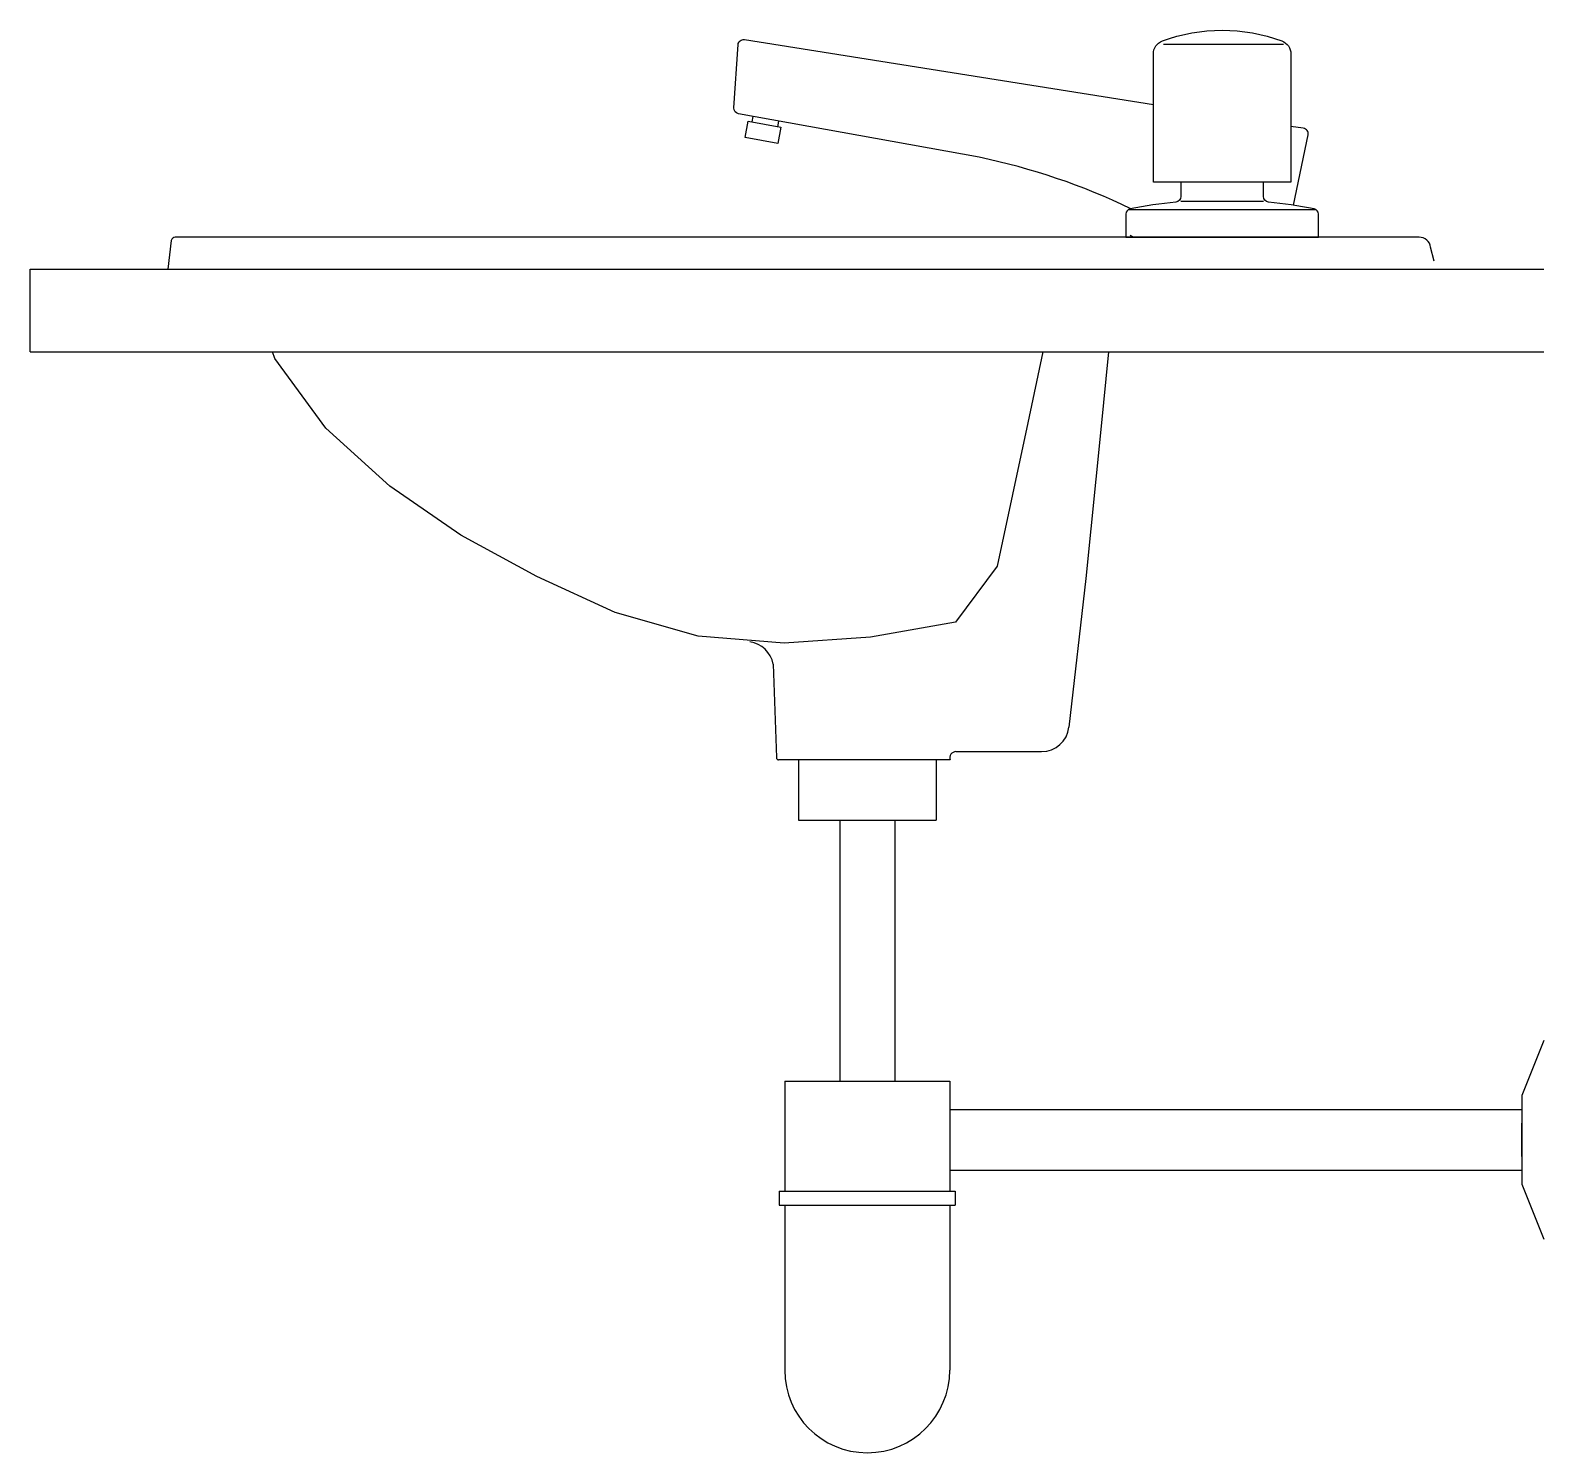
# Model space of a CAD drawing. Header units: millimetres. Extents: x -2896.306 to -2895.756, y 2973.101 to 2973.618.
import ezdxf

# ---------------------------------------------------------------- set-up
doc = ezdxf.new("R2010")
doc.units = ezdxf.units.MM
doc.header["$LTSCALE"] = 10
doc.layers.add('banheiro_louças', color=2, linetype='Continuous')

msp = doc.modelspace()

# ---------------------------------------------------------------- linework, layer by layer
at = {"layer": 'banheiro_louças'}
for p, q in [((-2895.850585643618, 2973.612847365829), (-2895.894215693239, 2973.612847365829)), ((-2896.043745786357, 2973.584758508478), (-2896.043371563629, 2973.586757045299)), ((-2896.03434068318, 2973.5829974184), (-2896.033955634637, 2973.585053770499)), ((-2895.857902761425, 2973.555779627524), (-2895.887902761425, 2973.555779627524)), ((-2895.838752690498, 2973.552847365829), (-2895.907052832351, 2973.552847365829)), ((-2895.801289388101, 2973.542847320948), (-2896.253317548982, 2973.542847604236)), ((-2895.842902761427, 2973.542847365828), (-2895.9037610342, 2973.542847365828)), ((-2896.254875336538, 2973.541696887816), (-2896.256031541425, 2973.531222158599)), ((-2895.795787173266, 2973.534122018766), (-2895.797134932068, 2973.539239110272)), ((-2896.036038404666, 2973.387749544887), (-2896.034893451024, 2973.35379372947)), ((-2895.9696812643, 2973.355965665013), (-2895.938485556307, 2973.355965665013)), ((-2895.971677564702, 2973.352965665012), (-2896.034065386566, 2973.352965665012)), ((-2896.026872474265, 2973.352919866085), (-2896.026872474265, 2973.331096772902)), ((-2895.976872474265, 2973.352965665012), (-2895.976872474266, 2973.331096772902)), ((-2896.026872474265, 2973.331096772902), (-2895.976872474266, 2973.331096772902)), ((-2896.011872474266, 2973.331096772902), (-2896.011872474266, 2973.236226081323)), ((-2895.991872474266, 2973.331096772902), (-2895.991872474266, 2973.236226081323)), ((-2895.756031541426, 2973.250960544191), (-2895.764006136953, 2973.230960544191)), ((-2896.031872474266, 2973.236226081323), (-2896.031872474266, 2973.196226081323)), ((-2896.031872474266, 2973.236226081323), (-2895.971872474266, 2973.236226081323)), ((-2895.971872474266, 2973.236226081323), (-2895.971872474266, 2973.196226081323)), ((-2895.764006136953, 2973.230960544191), (-2895.764006136953, 2973.198839058097)), ((-2895.971872474266, 2973.225960544191), (-2895.764006136953, 2973.225960544191)), ((-2895.764006136953, 2973.208839058098), (-2895.764006136953, 2973.220960544191)), ((-2895.971872474266, 2973.203839058097), (-2895.764006136953, 2973.203839058097)), ((-2896.033872474266, 2973.196226081323), (-2896.033872474266, 2973.191226081323)), ((-2896.033872474266, 2973.196226081323), (-2895.969872474266, 2973.196226081323)), ((-2895.969872474266, 2973.196226081323), (-2895.969872474266, 2973.191226081323)), ((-2895.764006136953, 2973.198839058097), (-2895.756031541426, 2973.178839058098)), ((-2896.033872474266, 2973.191226081323), (-2895.969872474266, 2973.191226081323)), ((-2896.031872474266, 2973.191226081323), (-2896.031872474266, 2973.131226081323)), ((-2895.971872474266, 2973.191226081323), (-2895.971872474266, 2973.131226081323))]:
    msp.add_line(p, q, dxfattribs=at)
at = {"layer": 'banheiro_louças', "color": 3}
for p, q in [((-2896.306031541426, 2973.531222158599), (-2895.756031541426, 2973.531222158599)), ((-2896.306031541426, 2973.501222158599), (-2896.306031541426, 2973.531222158599)), ((-2896.306031541426, 2973.501222158599), (-2895.756031541426, 2973.501222158599))]:
    msp.add_line(p, q, dxfattribs=at)
at = {"layer": 'banheiro_louças'}
for points in [[(-2895.906082714582, 2973.553213990421, 0.06145377160446575), (-2895.961170531804, 2973.571887461409), (-2896.048697633071, 2973.587720493502, -0.3796910870961296), (-2896.050325203632, 2973.589817865814), (-2896.048809206914, 2973.612818213743, -0.4413212291874605), (-2896.046499890386, 2973.614661928673), (-2895.897902761425, 2973.591066466879)], [(-2895.846906213344, 2973.554463940451), (-2895.841685923202, 2973.580027066405, 0.4375088509424448), (-2895.843400960968, 2973.582412227329), (-2895.847880665492, 2973.583123551281)], [(-2895.887902761425, 2973.562847365829), (-2895.887902761425, 2973.557603117219, -0.3859364264872515), (-2895.889708070605, 2973.555612615904, 0.02428496050709784), (-2895.906289549978, 2973.553173351102, 0.3582933788874938), (-2895.907902761425, 2973.551211108861), (-2895.907902761425, 2973.542847365828), (-2895.837902761425, 2973.542847365828), (-2895.837902761425, 2973.551211108861, 0.3582933788874938), (-2895.839515972872, 2973.553173351102, 0.02428496050709723), (-2895.856097452244, 2973.555612615904, -0.3859364264872401), (-2895.857902761425, 2973.557603117219), (-2895.857902761425, 2973.562847365829)]]:
    msp.add_lwpolyline(points, format="xyb", dxfattribs=at)
msp.add_lwpolyline([(-2895.89463299576, 2973.614158695781, -0.1785387427688273), (-2895.85117252709, 2973.614158695781, -0.3141204755078839), (-2895.847902761425, 2973.609467609644), (-2895.847902761425, 2973.562847365829), (-2895.897902761425, 2973.562847365829), (-2895.897902761425, 2973.609467609644, -0.3141204755078839)], format="xyb", close=True, dxfattribs=at)
msp.add_lwpolyline([(-2896.046193109201, 2973.579112486), (-2896.04508881171, 2973.585009987763), (-2896.033293808183, 2973.582801392781), (-2896.034398105674, 2973.576903891017)], close=True, dxfattribs=at)
for points in [[(-2895.969784741986, 2973.402965665012), (-2896.000715235546, 2973.397574949766), (-2896.03202676312, 2973.39536024934), (-2896.063294215712, 2973.397843111984), (-2896.093431811661, 2973.406479975059), (-2896.121972928298, 2973.419574383894), (-2896.149528351127, 2973.434628344265), (-2896.175360597721, 2973.452461598793), (-2896.198657104409, 2973.473481857784), (-2896.217161357612, 2973.498750435872), (-2896.217970003894, 2973.501222158599)], [(-2895.938070091575, 2973.501222158599), (-2895.943532665226, 2973.475386580889), (-2895.949051265323, 2973.449367664141), (-2895.954669370328, 2973.423374687778), (-2895.969784741986, 2973.402965665012)], [(-2895.914235243369, 2973.501222158599), (-2895.916947813139, 2973.473024159269), (-2895.922407919936, 2973.418879710031), (-2895.928552933013, 2973.364806788617)]]:
    msp.add_lwpolyline(points, dxfattribs=at)
for centre, radius, start, end in [((-2896.253298175886, 2973.541191588635), 0.001656128916, 90.67025092162444, 162.235302098723), ((-2895.9037610342, 2973.547847365829), 0.005, 238.769092630133, 269.9999999999935), ((-2895.801240955363, 2973.538707281946), 0.004140322290000001, 7.380087729383675, 90.67025092162444), ((-2896.045867126535, 2973.385906659537), 0.01, 10.61965527612954, 82.53918310537007), ((-2895.938485556307, 2973.365965665012), 0.01, 270, 353.3451746233514), ((-2895.969581663152, 2973.353735184526), 0.002232703202265146, 92.55681987848857, 200.1609337024727), ((-2896.034065386566, 2973.35379372947), 0.0008280644580000001, 180, 270), ((-2896.001872474265, 2973.131226081323), 0.02999999999999403, 180.0000000000131, 7.016477563892661e-15)]:
    msp.add_arc(centre, radius, start, end, dxfattribs=at)

doc.saveas('drawing.dxf')
